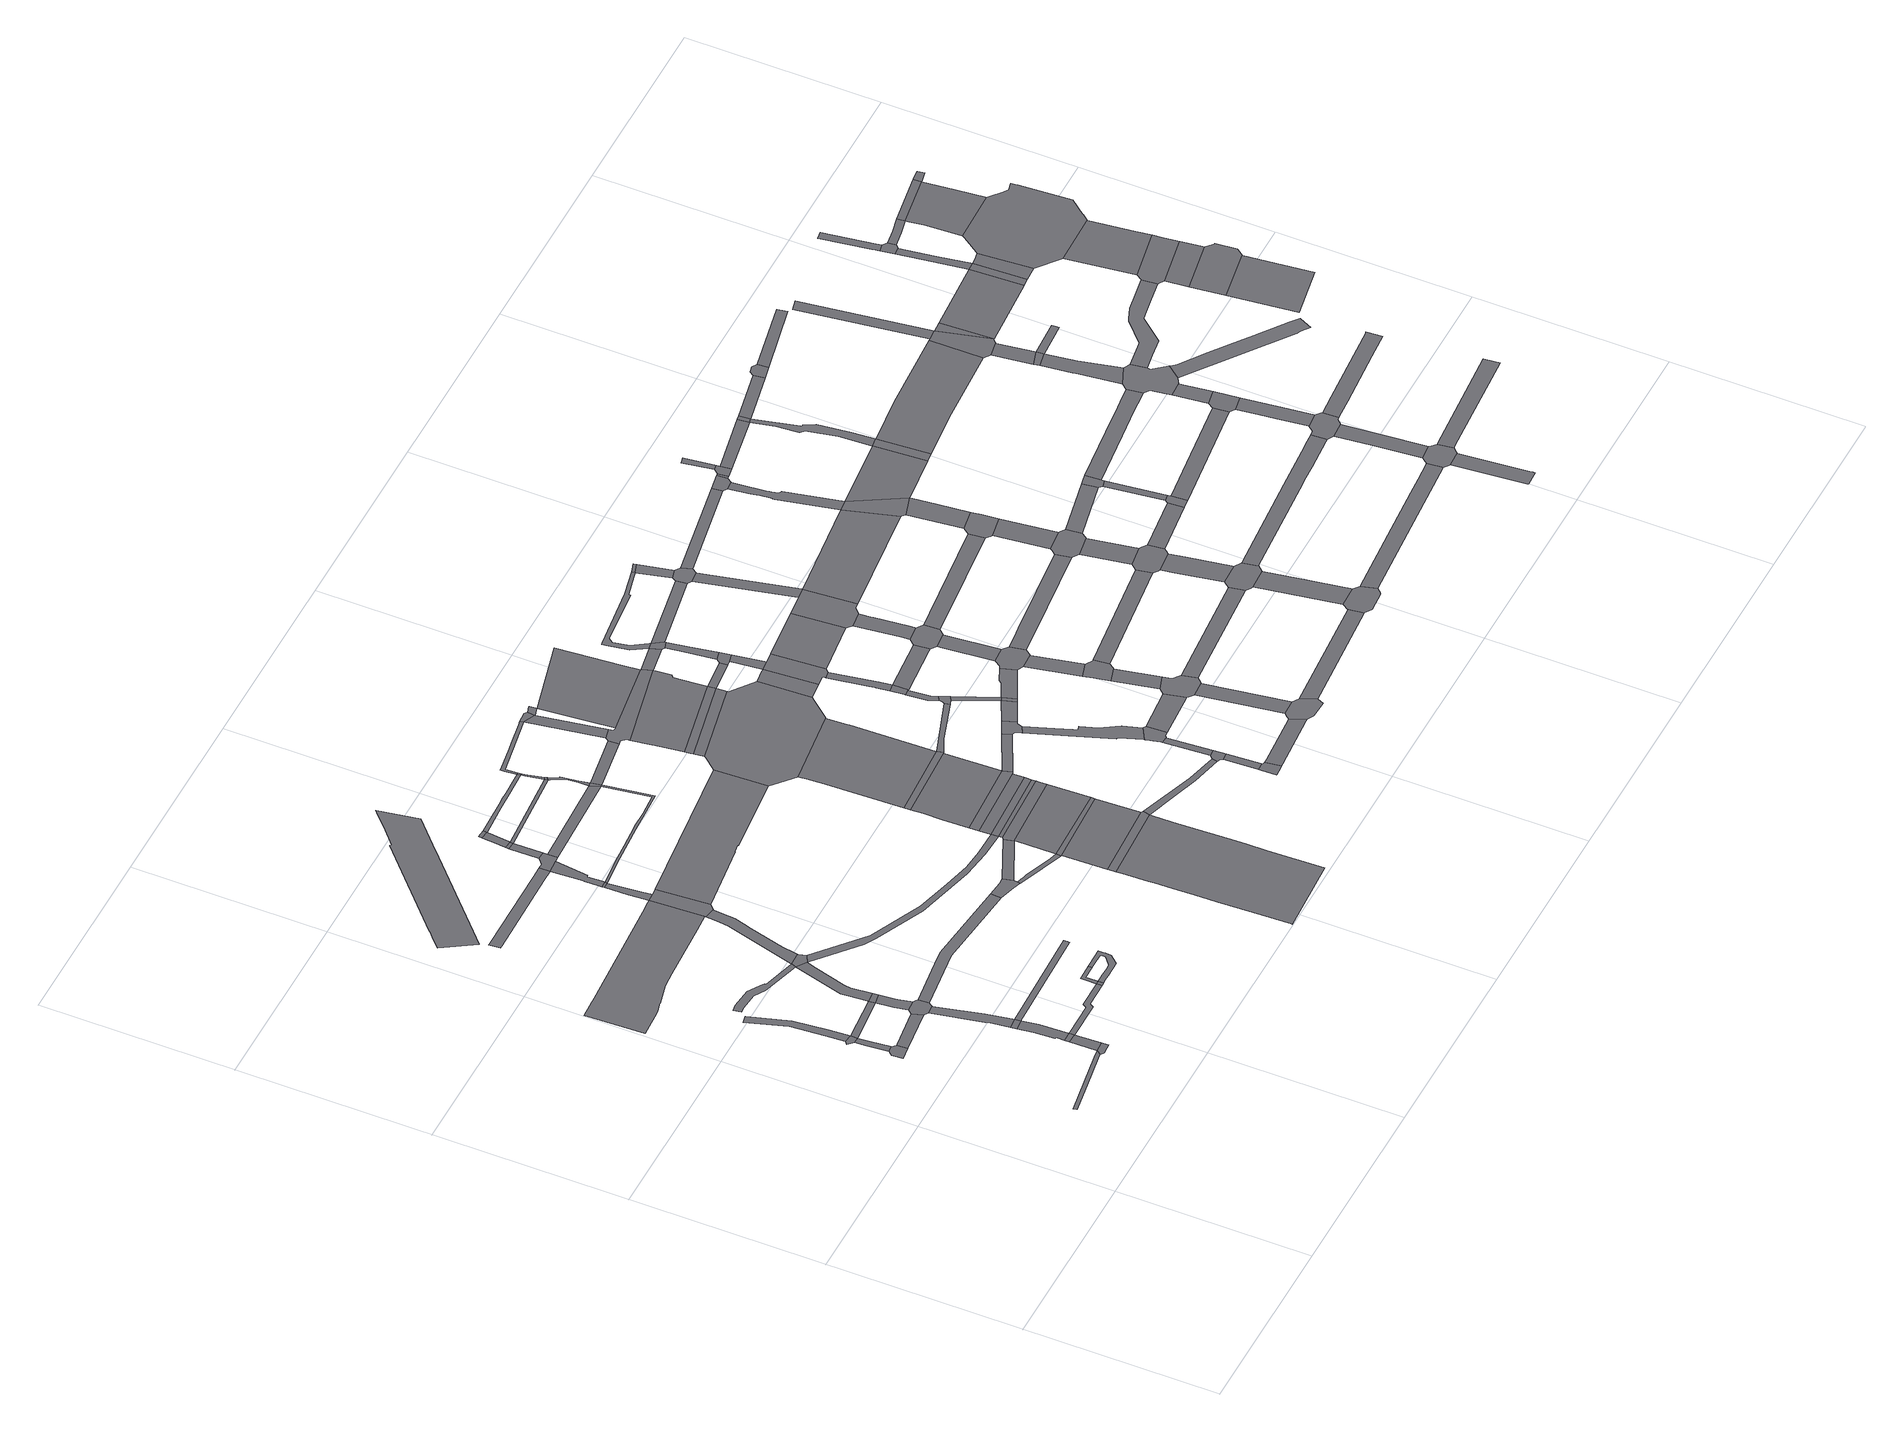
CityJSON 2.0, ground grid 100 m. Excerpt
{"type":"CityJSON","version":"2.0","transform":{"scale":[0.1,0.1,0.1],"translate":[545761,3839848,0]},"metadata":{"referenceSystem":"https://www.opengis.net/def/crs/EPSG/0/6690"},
"CityObjects":{
"road1":{"type":"Road","attributes":{"RoadStructureAttribute.sectionType":"1"},"geometry":[{"type":"MultiSurface","lod":"1","boundaries":[[[0,1,2,3,4,5,6,7]]]}]},
"road2":{"type":"Road","geometry":[{"type":"MultiSurface","lod":"1","boundaries":[[[8,9,10,11,12,13,14]]]}]},
"road3":{"type":"Road","attributes":{"RoadStructureAttribute.sectionType":"1"},"geometry":[{"type":"MultiSurface","lod":"1","boundaries":[[[15,16,9,8,17,18,19]]]}]},
"road4":{"type":"Road","geometry":[{"type":"MultiSurface","lod":"1","boundaries":[[[20,21,15,19,22]]]}]},
"road5":{"type":"Road","attributes":{"RoadStructureAttribute.sectionType":"1"},"geometry":[{"type":"MultiSurface","lod":"1","boundaries":[[[23,24,25,26,27,28,20,22]]]}]},
"road6":{"type":"Road","attributes":{"RoadStructureAttribute.sectionType":"1"},"geometry":[{"type":"MultiSurface","lod":"1","boundaries":[[[29,30,14,13,31]]]}]},
"road7":{"type":"Road","geometry":[{"type":"MultiSurface","lod":"1","boundaries":[[[32,0,7,33,34,35]]]}]},
"road8":{"type":"Road","attributes":{"RoadStructureAttribute.sectionType":"1"},"geometry":[{"type":"MultiSurface","lod":"1","boundaries":[[[36,22,19,37]]]}]},
"road9":{"type":"Road","attributes":{"RoadStructureAttribute.sectionType":"1"},"geometry":[{"type":"MultiSurface","lod":"1","boundaries":[[[38,39,0,32,40,41]]]}]},
"road10":{"type":"Road","geometry":[{"type":"MultiSurface","lod":"1","boundaries":[[[42,38,41,43]]]}]},
"road11":{"type":"Road","attributes":{"RoadStructureAttribute.sectionType":"1"},"geometry":[{"type":"MultiSurface","lod":"1","boundaries":[[[44,45,46,47,48,49,42,43]]]}]},
"road12":{"type":"Road","geometry":[{"type":"MultiSurface","lod":"1","boundaries":[[[50,51,46,45,52]]]}]},
"road13":{"type":"Road","attributes":{"RoadStructureAttribute.sectionType":"1"},"geometry":[{"type":"MultiSurface","lod":"1","boundaries":[[[53,54,55,56,57,58,51,50]]]}]},
"road14":{"type":"Road","geometry":[{"type":"MultiSurface","lod":"1","boundaries":[[[59,60,61,29,31,56,55,62,63,64]]]}]},
"road15":{"type":"Road","attributes":{"RoadStructureAttribute.sectionType":"1"},"geometry":[{"type":"MultiSurface","lod":"1","boundaries":[[[65,66,67,68,69,70,61,60]]]}]},
"road16":{"type":"Road","attributes":{"RoadStructureAttribute.sectionType":"1"},"geometry":[{"type":"MultiSurface","lod":"1","boundaries":[[[71,72,73,74,75,76,77,78,79,80,81,82]]]}]},
"road17":{"type":"Road","geometry":[{"type":"MultiSurface","lod":"1","boundaries":[[[83,36,37,68,67]]]}]},
"road18":{"type":"Road","attributes":{"RoadStructureAttribute.sectionType":"1"},"geometry":[{"type":"MultiSurface","lod":"1","boundaries":[[[84,85,86,87,88,89,90,91,92,93,94,95,96,97,98,99]]]}]},
"road19":{"type":"Road","attributes":{"RoadStructureAttribute.sectionType":"1"},"geometry":[{"type":"MultiSurface","lod":"1","boundaries":[[[100,101,43,41,102,103,104,105]]]}]},
"road20":{"type":"Road","attributes":{"RoadStructureAttribute.sectionType":"1"},"geometry":[{"type":"MultiSurface","lod":"1","boundaries":[[[81,106,107,108,36,83,109,110,111,112]]]}]},
"road21":{"type":"Road","geometry":[{"type":"MultiSurface","lod":"1","boundaries":[[[113,82,81,112,114]]]}]},
"road22":{"type":"Road","attributes":{"RoadStructureAttribute.sectionType":"1"},"geometry":[{"type":"MultiSurface","lod":"1","boundaries":[[[115,116,117,118,119,50,52]]]}]},
"road23":{"type":"Road","geometry":[{"type":"MultiSurface","lod":"1","boundaries":[[[105,104,120,121]]]}]},
"road24":{"type":"Road","attributes":{"RoadStructureAttribute.sectionType":"1"},"geometry":[{"type":"MultiSurface","lod":"1","boundaries":[[[122,123,124,125,126,127,128,105,121]]]}]},
"road25":{"type":"Road","attributes":{"RoadStructureAttribute.sectionType":"1"},"geometry":[{"type":"MultiSurface","lod":"1","boundaries":[[[129,130,131,132,133,82,113,134,135,136,137,138,139,140,141]]]}]},
"road26":{"type":"Road","attributes":{"RoadStructureAttribute.sectionType":"1"},"geometry":[{"type":"MultiSurface","lod":"1","boundaries":[[[142,143,144,145,146,147,148,149,150]]]}]},
"road27":{"type":"Road","attributes":{"RoadStructureAttribute.sectionType":"1"},"geometry":[{"type":"MultiSurface","lod":"1","boundaries":[[[151,152,153,154,155,156,157,158,159,160,161,162,163,164,165,166,167,168,169,121,120]]]}]},
"road28":{"type":"Road","attributes":{"RoadStructureAttribute.sectionType":"1"},"geometry":[{"type":"MultiSurface","lod":"1","boundaries":[[[170,171,64,63,172,173,174]]]}]},
"road29":{"type":"Road","attributes":{"RoadStructureAttribute.sectionType":"1"},"geometry":[{"type":"MultiSurface","lod":"1","boundaries":[[[175,176,177,178,179,180,181,182,183,184,185,186,187,188]]]}]},
"road30":{"type":"Road","geometry":[{"type":"MultiSurface","lod":"1","boundaries":[[[189,190,84,99,129,141,191,192,193]]]}]},
"road31":{"type":"Road","attributes":{"RoadStructureAttribute.sectionType":"1"},"geometry":[{"type":"MultiSurface","lod":"1","boundaries":[[[194,195,196,197,198,199,84,190]]]}]},
"road32":{"type":"Road","geometry":[{"type":"MultiSurface","lod":"1","boundaries":[[[200,201,197,196]]]}]},
"road33":{"type":"Road","attributes":{"RoadStructureAttribute.sectionType":"1"},"geometry":[{"type":"MultiSurface","lod":"1","boundaries":[[[202,203,204,205,149,206,207,208,201,200]]]}]},
"road34":{"type":"Road","geometry":[{"type":"MultiSurface","lod":"1","boundaries":[[[209,210,150,149,205,211,212,213]]]}]},
"road35":{"type":"Road","attributes":{"RoadStructureAttribute.sectionType":"1"},"geometry":[{"type":"MultiSurface","lod":"1","boundaries":[[[214,215,216,217,218,114,112,219,220,221,222,223,224,225,226,227]]]}]},
"road36":{"type":"Road","attributes":{"RoadStructureAttribute.sectionType":"1"},"geometry":[{"type":"MultiSurface","lod":"1","boundaries":[[[228,209,213,229]]]}]},
"road37":{"type":"Road","geometry":[{"type":"MultiSurface","lod":"1","boundaries":[[[230,231,228,229,232]]]}]},
"road38":{"type":"Road","attributes":{"RoadStructureAttribute.sectionType":"1"},"geometry":[{"type":"MultiSurface","lod":"1","boundaries":[[[233,234,235,230,232,236,237]]]}]},
"road39":{"type":"Road","geometry":[{"type":"MultiSurface","lod":"1","boundaries":[[[238,233,237,239]]]}]},
"road40":{"type":"Road","geometry":[{"type":"MultiSurface","lod":"1","boundaries":[[[240,174,173,241,242,243,244,245,246]]]}]},
"road41":{"type":"Road","attributes":{"RoadStructureAttribute.sectionType":"1"},"geometry":[{"type":"MultiSurface","lod":"1","boundaries":[[[247,248,249,250,251,252,253,254,255,256,257,258,259,260,261,262,200,196]]]}]},
"road42":{"type":"Road","attributes":{"RoadStructureAttribute.sectionType":"1"},"geometry":[{"type":"MultiSurface","lod":"1","boundaries":[[[263,189,193,264,265,266,267,268]]]}]},
"road43":{"type":"Road","attributes":{"RoadStructureAttribute.sectionType":"1"},"geometry":[{"type":"MultiSurface","lod":"1","boundaries":[[[269,270,271,272,273,244,243,274,275,276]]]}]},
"road44":{"type":"Road","attributes":{"RoadStructureAttribute.sectionType":"1"},"geometry":[{"type":"MultiSurface","lod":"1","boundaries":[[[277,278,212,211,279,254]]]}]},
"road45":{"type":"Road","attributes":{"RoadStructureAttribute.sectionType":"1"},"geometry":[{"type":"MultiSurface","lod":"1","boundaries":[[[280,232,229,281]]]}]},
"road46":{"type":"Road","attributes":{"RoadStructureAttribute.sectionType":"1"},"geometry":[{"type":"MultiSurface","lod":"1","boundaries":[[[282,246,245,283]]]}]},
"road47":{"type":"Road","attributes":{"RoadStructureAttribute.sectionType":"1"},"geometry":[{"type":"MultiSurface","lod":"1","boundaries":[[[284,285,286,287,288,289,239,237,290,291,292,293]]]}]},
"road48":{"type":"Road","geometry":[{"type":"MultiSurface","lod":"1","boundaries":[[[294,295,296,297,298,299,300,301,302,303,304,305,306,307,308,309,310,311,312,313,314]]]}]},
"road49":{"type":"Road","geometry":[{"type":"MultiSurface","lod":"1","boundaries":[[[315,316,317,301,300,318]]]}]},
"road50":{"type":"Road","geometry":[{"type":"MultiSurface","lod":"1","boundaries":[[[319,277,254,253]]]}]},
"road51":{"type":"Road","attributes":{"RoadStructureAttribute.sectionType":"1"},"geometry":[{"type":"MultiSurface","lod":"1","boundaries":[[[320,321,322,323,281,324,325,326,277,319]]]}]},
"road52":{"type":"Road","geometry":[{"type":"MultiSurface","lod":"1","boundaries":[[[327,280,281,323]]]}]},
"road53":{"type":"Road","attributes":{"RoadStructureAttribute.sectionType":"1"},"geometry":[{"type":"MultiSurface","lod":"1","boundaries":[[[328,329,293,330,280,327]]]}]},
"road54":{"type":"Road","geometry":[{"type":"MultiSurface","lod":"1","boundaries":[[[331,284,293,329]]]}]},
"road55":{"type":"Road","geometry":[{"type":"MultiSurface","lod":"1","boundaries":[[[332,333,334,316,315]]]}]},
"road56":{"type":"Road","geometry":[{"type":"MultiSurface","lod":"1","boundaries":[[[335,276,275,334,333]]]}]},
"road57":{"type":"Road","geometry":[{"type":"MultiSurface","lod":"1","boundaries":[[[336,283,337,338,276,335]]]}]},
"road58":{"type":"Road","attributes":{"RoadStructureAttribute.sectionType":"1"},"geometry":[{"type":"MultiSurface","lod":"1","boundaries":[[[339,340,341,282,283,336]]]}]},
"road59":{"type":"Road","geometry":[{"type":"MultiSurface","lod":"1","boundaries":[[[342,226,343,341,340]]]}]},
"road60":{"type":"Road","geometry":[{"type":"MultiSurface","lod":"1","boundaries":[[[344,227,226,342]]]}]},
"road61":{"type":"Road","geometry":[{"type":"MultiSurface","lod":"1","boundaries":[[[345,346,347,319,253,348]]]}]},
"road62":{"type":"Road","geometry":[{"type":"MultiSurface","lod":"1","boundaries":[[[349,350,227,344]]]}]},
"road63":{"type":"Road","geometry":[{"type":"MultiSurface","lod":"1","boundaries":[[[351,352,350,349,353]]]}]},
"road64":{"type":"Road","attributes":{"RoadStructureAttribute.sectionType":"1"},"geometry":[{"type":"MultiSurface","lod":"1","boundaries":[[[354,355,356,357,358,359,360,284,331,361,362,363]]]}]},
"road65":{"type":"Road","geometry":[{"type":"MultiSurface","lod":"1","boundaries":[[[364,365,366,367,352,351]]]}]},
"road66":{"type":"Road","geometry":[{"type":"MultiSurface","lod":"1","boundaries":[[[368,369,365,364,370]]]}]},
"road67":{"type":"Road","geometry":[{"type":"MultiSurface","lod":"1","boundaries":[[[371,372,373,374,375,376,377,378,379,369,368]]]}]},
"road68":{"type":"Road","attributes":{"RoadStructureAttribute.sectionType":"1"},"geometry":[{"type":"MultiSurface","lod":"1","boundaries":[[[363,380,381,382,383]]]}]},
"road69":{"type":"Road","attributes":{"RoadStructureAttribute.sectionType":"1"},"geometry":[{"type":"MultiSurface","lod":"1","boundaries":[[[384,318,300,385,386,387,388]]]}]},
"road70":{"type":"Road","geometry":[{"type":"MultiSurface","lod":"1","boundaries":[[[389,390,354,363,383,391]]]}]},
"road71":{"type":"Road","geometry":[{"type":"MultiSurface","lod":"1","boundaries":[[[383,382,392]]]}]},
"road72":{"type":"Road","attributes":{"RoadStructureAttribute.sectionType":"1"},"geometry":[{"type":"MultiSurface","lod":"1","boundaries":[[[393,394,391,383,392,395,396]]]}]},
"road73":{"type":"Road","geometry":[{"type":"MultiSurface","lod":"1","boundaries":[[[397,398,399,400,401,402,263,268,403,404,376,375,405,406,407,408]]]}]},
"road74":{"type":"Road","attributes":{"RoadStructureAttribute.sectionType":"1"},"geometry":[{"type":"MultiSurface","lod":"1","boundaries":[[[409,410,400,399]]]}]},
"road75":{"type":"Road","attributes":{"RoadStructureAttribute.sectionType":"1"},"geometry":[{"type":"MultiSurface","lod":"1","boundaries":[[[411,351,353,412]]]}]},
"road76":{"type":"Road","geometry":[{"type":"MultiSurface","lod":"1","boundaries":[[[413,414,415,410,409]]]}]},
"road77":{"type":"Road","attributes":{"RoadStructureAttribute.sectionType":"1"},"geometry":[{"type":"MultiSurface","lod":"1","boundaries":[[[416,417,418,419,420,421,422,423,424,414,413]]]}]},
"road78":{"type":"Road","geometry":[{"type":"MultiSurface","lod":"1","boundaries":[[[425,426,427,428,429,430,431,381,380,432,433,345,348,434,435,436,421,420]]]}]},
"road79":{"type":"Road","geometry":[{"type":"MultiSurface","lod":"1","boundaries":[[[437,438,439,440,441,442,443,444]]]}]},
"road80":{"type":"Road","attributes":{"RoadStructureAttribute.sectionType":"1"},"geometry":[{"type":"MultiSurface","lod":"1","boundaries":[[[445,446,447,448,439,438]]]}]},
"road81":{"type":"Road","attributes":{"RoadStructureAttribute.sectionType":"1"},"geometry":[{"type":"MultiSurface","lod":"1","boundaries":[[[449,368,370,450,451]]]}]},
"road82":{"type":"Road","geometry":[{"type":"MultiSurface","lod":"1","boundaries":[[[452,453,454,455,388,387,456,457,458,447,446]]]}]},
"road83":{"type":"Road","attributes":{"RoadStructureAttribute.sectionType":"1"},"geometry":[{"type":"MultiSurface","lod":"1","boundaries":[[[459,460,461,396,462,463,427,426]]]}]},
"road84":{"type":"Road","geometry":[{"type":"MultiSurface","lod":"1","boundaries":[[[464,411,412,465,466,467,468,469,470]]]}]},
"road85":{"type":"Road","attributes":{"RoadStructureAttribute.sectionType":"1"},"geometry":[{"type":"MultiSurface","lod":"1","boundaries":[[[471,453,452,472]]]}]},
"road86":{"type":"Road","attributes":{"RoadStructureAttribute.sectionType":"1"},"geometry":[{"type":"MultiSurface","lod":"1","boundaries":[[[473,474,475,476,477,478,467,466,479,480,481,482,483,484]]]}]},
"road87":{"type":"Road","geometry":[{"type":"MultiSurface","lod":"1","boundaries":[[[484,483,485,486,487,488,471,472,489,490,491,492,493]]]}]},
"road88":{"type":"Road","attributes":{"RoadStructureAttribute.sectionType":"1"},"geometry":[{"type":"MultiSurface","lod":"1","boundaries":[[[494,495,444,443,496,497,498,499]]]}]},
"road89":{"type":"Road","attributes":{"RoadStructureAttribute.sectionType":"1"},"geometry":[{"type":"MultiSurface","lod":"1","boundaries":[[[500,464,470,501]]]}]},
"road90":{"type":"Road","geometry":[{"type":"MultiSurface","lod":"1","boundaries":[[[502,503,504,505,506,449,451,507,508]]]}]},
"road91":{"type":"Road","attributes":{"RoadStructureAttribute.sectionType":"1"},"geometry":[{"type":"MultiSurface","lod":"1","boundaries":[[[509,510,408,407,511]]]}]},
"road92":{"type":"Road","attributes":{"RoadStructureAttribute.sectionType":"1"},"geometry":[{"type":"MultiSurface","lod":"1","boundaries":[[[512,413,409,513]]]}]},
"road93":{"type":"Road","attributes":{"RoadStructureAttribute.sectionType":"1"},"geometry":[{"type":"MultiSurface","lod":"1","boundaries":[[[514,515,516,517,503,502]]]}]},
"road94":{"type":"Road","attributes":{"RoadStructureAttribute.sectionType":"1"},"geometry":[{"type":"MultiSurface","lod":"1","boundaries":[[[508,507,500,518]]]}]},
"road95":{"type":"Road","geometry":[{"type":"MultiSurface","lod":"1","boundaries":[[[519,520,521,516,515,522]]]}]},
"road96":{"type":"Road","geometry":[{"type":"MultiSurface","lod":"1","boundaries":[[[518,500,501,523]]]}]},
"road97":{"type":"Road","attributes":{"RoadStructureAttribute.sectionType":"1"},"geometry":[{"type":"MultiSurface","lod":"1","boundaries":[[[524,525,526,527,528,529,530,531,532,520,519]]]}]},
"road98":{"type":"Road","attributes":{"RoadStructureAttribute.sectionType":"1"},"geometry":[{"type":"MultiSurface","lod":"1","boundaries":[[[533,534,425,420,535]]]}]},
"road99":{"type":"Road","attributes":{"RoadStructureAttribute.sectionType":"1"},"geometry":[{"type":"MultiSurface","lod":"1","boundaries":[[[536,493,492,537,538]]]}]},
"road100":{"type":"Road","geometry":[{"type":"MultiSurface","lod":"1","boundaries":[[[539,540,509,511,541,542,528,527,543,544]]]}]},
"road101":{"type":"Road","attributes":{"RoadStructureAttribute.sectionType":"1"},"geometry":[{"type":"MultiSurface","lod":"1","boundaries":[[[545,546,509,540]]]}]},
"road102":{"type":"Road","geometry":[{"type":"MultiSurface","lod":"1","boundaries":[[[547,548,512,513,549,546,545]]]}]},
"road103":{"type":"Road","attributes":{"RoadStructureAttribute.sectionType":"1"},"geometry":[{"type":"MultiSurface","lod":"1","boundaries":[[[550,551,552,553,554,518,523,555,556]]]}]},
"road104":{"type":"Road","attributes":{"RoadStructureAttribute.sectionType":"1"},"geometry":[{"type":"MultiSurface","lod":"1","boundaries":[[[557,558,559,560,561,548,547]]]}]},
"road105":{"type":"Road","geometry":[{"type":"MultiSurface","lod":"1","boundaries":[[[562,533,535,559,558,563]]]}]},
"road106":{"type":"Road","geometry":[{"type":"MultiSurface","lod":"1","boundaries":[[[564,565,566,567,568,494,499,569,570,571,572]]]}]},
"road107":{"type":"Road","attributes":{"RoadStructureAttribute.sectionType":"1"},"geometry":[{"type":"MultiSurface","lod":"1","boundaries":[[[573,519,522,574,575]]]}]},
"road108":{"type":"Road","attributes":{"RoadStructureAttribute.sectionType":"1"},"geometry":[{"type":"MultiSurface","lod":"1","boundaries":[[[576,577,566,565]]]}]},
"road109":{"type":"Road","geometry":[{"type":"MultiSurface","lod":"1","boundaries":[[[578,579,580,581,582,583,536,538,584,577,576,585,586,587]]]}]},
"road110":{"type":"Road","attributes":{"RoadStructureAttribute.sectionType":"1"},"geometry":[{"type":"MultiSurface","lod":"1","boundaries":[[[588,589,583,582]]]}]},
"road111":{"type":"Road","attributes":{"RoadStructureAttribute.sectionType":"1"},"geometry":[{"type":"MultiSurface","lod":"1","boundaries":[[[590,539,544,591]]]}]},
"road112":{"type":"Road","geometry":[{"type":"MultiSurface","lod":"1","boundaries":[[[592,593,594,595,596,597,598,599,589,588,600,601,602,603]]]}]},
"road113":{"type":"Road","attributes":{"RoadStructureAttribute.sectionType":"1"},"geometry":[{"type":"MultiSurface","lod":"1","boundaries":[[[604,605,606,607,608,595,594]]]}]},
"road114":{"type":"Road","geometry":[{"type":"MultiSurface","lod":"1","boundaries":[[[609,610,611,550,556,606,605,612,613]]]}]},
"road115":{"type":"Road","attributes":{"RoadStructureAttribute.sectionType":"1"},"geometry":[{"type":"MultiSurface","lod":"1","boundaries":[[[614,615,616,617,618,619,533,562,620,621,622,623,624,625,626]]]}]},
"road116":{"type":"Road","attributes":{"RoadStructureAttribute.sectionType":"1"},"geometry":[{"type":"MultiSurface","lod":"1","boundaries":[[[627,628,629,630,610,609]]]}]},
"road117":{"type":"Road","attributes":{"RoadStructureAttribute.sectionType":"1"},"geometry":[{"type":"MultiSurface","lod":"1","boundaries":[[[631,632,562,563,633]]]}]},
"road118":{"type":"Road","geometry":[{"type":"MultiSurface","lod":"1","boundaries":[[[634,635,573,575,629,628,636,637]]]}]},
"road119":{"type":"Road","attributes":{"RoadStructureAttribute.sectionType":"1"},"geometry":[{"type":"MultiSurface","lod":"1","boundaries":[[[638,639,640,641,642,643,644,635,634]]]}]},
"road120":{"type":"Road","geometry":[{"type":"MultiSurface","lod":"1","boundaries":[[[645,646,647,590,591,642,641,648,649]]]}]},
"road121":{"type":"Road","attributes":{"RoadStructureAttribute.sectionType":"1"},"geometry":[{"type":"MultiSurface","lod":"1","boundaries":[[[650,651,652,572,571,653,654]]]}]},
"road122":{"type":"Road","attributes":{"RoadStructureAttribute.sectionType":"1"},"geometry":[{"type":"MultiSurface","lod":"1","boundaries":[[[655,656,657,646,645]]]}]},
"road123":{"type":"Road","attributes":{"RoadStructureAttribute.sectionType":"1"},"geometry":[{"type":"MultiSurface","lod":"1","boundaries":[[[658,659,587,586,660,661,662]]]}]},
"road124":{"type":"Road","geometry":[{"type":"MultiSurface","lod":"1","boundaries":[[[663,664,631,633,657,656,665,666]]]}]},
"road125":{"type":"Road","attributes":{"RoadStructureAttribute.sectionType":"1"},"geometry":[{"type":"MultiSurface","lod":"1","boundaries":[[[667,626,668,664,663]]]}]},
"road126":{"type":"Road","geometry":[{"type":"MultiSurface","lod":"1","boundaries":[[[669,614,626,667]]]}]},
"road127":{"type":"Road","attributes":{"RoadStructureAttribute.sectionType":"1"},"geometry":[{"type":"MultiSurface","lod":"1","boundaries":[[[670,603,602,671]]]}]},
"road128":{"type":"Road","attributes":{"RoadStructureAttribute.sectionType":"1"},"geometry":[{"type":"MultiSurface","lod":"1","boundaries":[[[672,673,674,675,613,612,676,677]]]}]},
"road129":{"type":"Road","attributes":{"RoadStructureAttribute.sectionType":"1"},"geometry":[{"type":"MultiSurface","lod":"1","boundaries":[[[678,679,680,637,636,681,682,683,684]]]}]},
"road130":{"type":"Road","attributes":{"RoadStructureAttribute.sectionType":"1"},"geometry":[{"type":"MultiSurface","lod":"1","boundaries":[[[685,686,645,649,687]]]}]},
"road131":{"type":"Road","geometry":[{"type":"MultiSurface","lod":"1","boundaries":[[[688,689,690,650,654,691,692,693,694,695,696,697,698]]]}]},
"road132":{"type":"Road","attributes":{"RoadStructureAttribute.sectionType":"1"},"geometry":[{"type":"MultiSurface","lod":"1","boundaries":[[[699,666,665,700]]]}]},
"road133":{"type":"Road","attributes":{"RoadStructureAttribute.sectionType":"1"},"geometry":[{"type":"MultiSurface","lod":"1","boundaries":[[[701,702,703,704,689,688]]]}]},
"road134":{"type":"Road","geometry":[{"type":"MultiSurface","lod":"1","boundaries":[[[705,706,707,708,658,662,709,704,703,710,711,712,713]]]}]},
"road135":{"type":"Road","attributes":{"RoadStructureAttribute.sectionType":"1"},"geometry":[{"type":"MultiSurface","lod":"1","boundaries":[[[714,715,716,717,707,706]]]}]},
"road136":{"type":"Road","geometry":[{"type":"MultiSurface","lod":"1","boundaries":[[[718,719,720,721,722,723,670,671,724,725,716,715,726,727,728,729]]]}]},
"road137":{"type":"Road","attributes":{"RoadStructureAttribute.sectionType":"1"},"geometry":[{"type":"MultiSurface","lod":"1","boundaries":[[[730,731,721,720]]]}]},
"road138":{"type":"Road","geometry":[{"type":"MultiSurface","lod":"1","boundaries":[[[732,733,734,735,736,737,672,677,738,739,731,730,740,741,742,743]]]}]},
"road139":{"type":"Road","attributes":{"RoadStructureAttribute.sectionType":"1"},"geometry":[{"type":"MultiSurface","lod":"1","boundaries":[[[744,745,735,734]]]}]},
"road140":{"type":"Road","geometry":[{"type":"MultiSurface","lod":"1","boundaries":[[[746,747,748,749,750,678,684,751,752,745,744]]]}]},
"road141":{"type":"Road","attributes":{"RoadStructureAttribute.sectionType":"1"},"geometry":[{"type":"MultiSurface","lod":"1","boundaries":[[[753,754,755,756,748,747]]]}]},
"road142":{"type":"Road","geometry":[{"type":"MultiSurface","lod":"1","boundaries":[[[757,685,687,758,756,755]]]}]},
"road143":{"type":"Road","attributes":{"RoadStructureAttribute.sectionType":"1"},"geometry":[{"type":"MultiSurface","lod":"1","boundaries":[[[759,760,761,762,763,764,765,766,767,768,769,770,771,772,773,774,775,776,777,778,779,780,781,685,757]]]}]},
"road144":{"type":"Road","geometry":[{"type":"MultiSurface","lod":"1","boundaries":[[[782,699,700,773,772,783]]]}]},
"road145":{"type":"Road","attributes":{"RoadStructureAttribute.sectionType":"1"},"geometry":[{"type":"MultiSurface","lod":"1","boundaries":[[[784,729,728,785]]]}]},
"road146":{"type":"Road","attributes":{"RoadStructureAttribute.sectionType":"1"},"geometry":[{"type":"MultiSurface","lod":"1","boundaries":[[[786,782,783,787]]]}]},
"road147":{"type":"Road","attributes":{"RoadStructureAttribute.sectionType":"1"},"geometry":[{"type":"MultiSurface","lod":"1","boundaries":[[[788,743,742,789]]]}]},
"road148":{"type":"Road","geometry":[{"type":"MultiSurface","lod":"1","boundaries":[[[790,791,792,786,787,793,794]]]}]},
"road149":{"type":"Road","attributes":{"RoadStructureAttribute.sectionType":"1"},"geometry":[{"type":"MultiSurface","lod":"1","boundaries":[[[795,796,791,790]]]}]},
"road150":{"type":"Road","attributes":{"RoadStructureAttribute.sectionType":"1"},"geometry":[{"type":"MultiSurface","lod":"1","boundaries":[[[797,757,755,798]]]}]},
"road151":{"type":"Road","attributes":{"RoadStructureAttribute.sectionType":"1"},"geometry":[{"type":"MultiSurface","lod":"1","boundaries":[[[799,800,801,802,698,697,803]]]}]},
"road152":{"type":"Road","geometry":[{"type":"MultiSurface","lod":"1","boundaries":[[[804,805,806,784,785,807,808]]]}]},
"road153":{"type":"Road","attributes":{"RoadStructureAttribute.sectionType":"1"},"geometry":[{"type":"MultiSurface","lod":"1","boundaries":[[[809,810,805,804]]]}]},
"road154":{"type":"Road","geometry":[{"type":"MultiSurface","lod":"1","boundaries":[[[811,812,813,788,789,810,809,814]]]}]},
"road155":{"type":"Road","attributes":{"RoadStructureAttribute.sectionType":"1"},"geometry":[{"type":"MultiSurface","lod":"1","boundaries":[[[815,794,793,816]]]}]},
"road156":{"type":"Road","attributes":{"RoadStructureAttribute.sectionType":"1"},"geometry":[{"type":"MultiSurface","lod":"1","boundaries":[[[817,818,819,820,821,822,823,713,712,824,825,826,827,828,829]]]}]},
"road157":{"type":"Road","geometry":[{"type":"MultiSurface","lod":"1","boundaries":[[[830,797,798,831]]]}]},
"road158":{"type":"Road","attributes":{"RoadStructureAttribute.sectionType":"1"},"geometry":[{"type":"MultiSurface","lod":"1","boundaries":[[[832,833,834,835,836,837,816,838,839,840,841,842,843,844,797,830]]]}]},
"road159":{"type":"Road","geometry":[{"type":"MultiSurface","lod":"1","boundaries":[[[845,815,816,837]]]}]},
"road160":{"type":"Road","attributes":{"RoadStructureAttribute.sectionType":"1"},"geometry":[{"type":"MultiSurface","lod":"1","boundaries":[[[846,847,848,808,807,849,850]]]}]},
"road161":{"type":"Road","attributes":{"RoadStructureAttribute.sectionType":"1"},"geometry":[{"type":"MultiSurface","lod":"1","boundaries":[[[851,845,837,852,853]]]}]},
"road162":{"type":"Road","attributes":{"RoadStructureAttribute.sectionType":"1"},"geometry":[{"type":"MultiSurface","lod":"1","boundaries":[[[854,855,856,857,858,859,811,814,860,861,862,863,864]]]}]},
"road163":{"type":"Road","attributes":{"RoadStructureAttribute.sectionType":"1"},"geometry":[{"type":"MultiSurface","lod":"1","boundaries":[[[865,866,867,868,869,870,871,872]]]}]},
"road164":{"type":"Road","geometry":[{"type":"MultiSurface","lod":"1","boundaries":[[[873,874,875,876,877,799,803,878,868,867,879,880,881,882]]]}]},
"road165":{"type":"Road","attributes":{"RoadStructureAttribute.sectionType":"1"},"geometry":[{"type":"MultiSurface","lod":"1","boundaries":[[[883,884,885,830,831,886,887,888]]]}]},
"road166":{"type":"Road","attributes":{"RoadStructureAttribute.sectionType":"1"},"geometry":[{"type":"MultiSurface","lod":"1","boundaries":[[[889,890,891,892,893,894,876,875]]]}]},
"road167":{"type":"Road","geometry":[{"type":"MultiSurface","lod":"1","boundaries":[[[895,896,851,853,897,898]]]}]},
"road168":{"type":"Road","geometry":[{"type":"MultiSurface","lod":"1","boundaries":[[[899,900,901,902,903,817,829,892,891,904,905,906,907,908]]]}]},
"road169":{"type":"Road","attributes":{"RoadStructureAttribute.sectionType":"1"},"geometry":[{"type":"MultiSurface","lod":"1","boundaries":[[[909,910,911,912,913,914,915,902,901]]]}]},
"road170":{"type":"Road","geometry":[{"type":"MultiSurface","lod":"1","boundaries":[[[916,917,846,850,918,919,912,911]]]}]},
"road171":{"type":"Road","attributes":{"RoadStructureAttribute.sectionType":"1"},"geometry":[{"type":"MultiSurface","lod":"1","boundaries":[[[920,921,917,916]]]}]},
"road172":{"type":"Road","geometry":[{"type":"MultiSurface","lod":"1","boundaries":[[[922,923,924,854,864,925,926,921,920,927,928,929,930,931]]]}]},
"road173":{"type":"Road","attributes":{"RoadStructureAttribute.sectionType":"1"},"geometry":[{"type":"MultiSurface","lod":"1","boundaries":[[[932,898,897,933]]]}]},
"road174":{"type":"Road","attributes":{"RoadStructureAttribute.sectionType":"1"},"geometry":[{"type":"MultiSurface","lod":"1","boundaries":[[[934,935,936,937,938,939,940,941,942,943,944,924,923]]]}]},
"road175":{"type":"Road","attributes":{"RoadStructureAttribute.sectionType":"1"},"geometry":[{"type":"MultiSurface","lod":"1","boundaries":[[[945,946,947,882,881,948,949,950]]]}]},
"road176":{"type":"Road","geometry":[{"type":"MultiSurface","lod":"1","boundaries":[[[951,952,953,939,938]]]}]},
"road177":{"type":"Road","attributes":{"RoadStructureAttribute.sectionType":"1"},"geometry":[{"type":"MultiSurface","lod":"1","boundaries":[[[954,955,956,953,952]]]}]},
"road178":{"type":"Road","geometry":[{"type":"MultiSurface","lod":"1","boundaries":[[[957,958,959,883,888,960,955,954,961,962,963,964]]]}]},
"road179":{"type":"Road","attributes":{"RoadStructureAttribute.sectionType":"1"},"geometry":[{"type":"MultiSurface","lod":"1","boundaries":[[[965,966,964]]]}]},
"road180":{"type":"Road","attributes":{"RoadStructureAttribute.sectionType":"1"},"geometry":[{"type":"MultiSurface","lod":"1","boundaries":[[[967,968,969,908,907,970,971,972]]]}]},
"road181":{"type":"Road","geometry":[{"type":"MultiSurface","lod":"1","boundaries":[[[973,974,975,951,938]]]}]},
"road182":{"type":"Road","attributes":{"RoadStructureAttribute.sectionType":"1"},"geometry":[{"type":"MultiSurface","lod":"1","boundaries":[[[976,977,959,958]]]}]},
"road183":{"type":"Road","attributes":{"RoadStructureAttribute.sectionType":"1"},"geometry":[{"type":"MultiSurface","lod":"1","boundaries":[[[978,979,980,981,982,983,984,928,927,985,986,987,988,989,990,991]]]}]},
"road184":{"type":"Road","attributes":{"RoadStructureAttribute.sectionType":"1"},"geometry":[{"type":"MultiSurface","lod":"1","boundaries":[[[992,993,994,995,996,997,998,931,930,999,1000,1001,1002,1003,1004,1005]]]}]},
"road185":{"type":"Road","attributes":{"RoadStructureAttribute.sectionType":"1"},"geometry":[{"type":"MultiSurface","lod":"1","boundaries":[[[1006,1007,965,964,1008]]]}]},
"road186":{"type":"Road","geometry":[{"type":"MultiSurface","lod":"1","boundaries":[[[1009,1006,1008,1010]]]}]},
"road187":{"type":"Road","attributes":{"RoadStructureAttribute.sectionType":"1"},"geometry":[{"type":"MultiSurface","lod":"1","boundaries":[[[1011,1012,1009,1010,1013]]]}]},
"road188":{"type":"Road","attributes":{"RoadStructureAttribute.sectionType":"1"},"geometry":[{"type":"MultiSurface","lod":"1","boundaries":[[[1014,1015,1016,1017,1006,1009]]]}]},
"road189":{"type":"Road","geometry":[{"type":"MultiSurface","lod":"1","boundaries":[[[1018,1019,1016,1015,1020,1021]]]}]},
"road190":{"type":"Road","attributes":{"RoadStructureAttribute.sectionType":"1"},"geometry":[{"type":"MultiSurface","lod":"1","boundaries":[[[1022,1023,1024,1025,1026,1027,1028,1019,1018]]]}]},
"road191":{"type":"Road","attributes":{"RoadStructureAttribute.sectionType":"1"},"geometry":[{"type":"MultiSurface","lod":"1","boundaries":[[[1029,1030,1031,1032]]]}]},
"road192":{"type":"Road","attributes":{"RoadStructureAttribute.sectionType":"1"},"geometry":[{"type":"MultiSurface","lod":"1","boundaries":[[[1033,1034,1035,1036,1030,1029,1037,1038,1039,1040]]]}]},
"road193":{"type":"Road","geometry":[{"type":"MultiSurface","lod":"1","boundaries":[[[1041,1042,1036,1035]]]}]},
"road194":{"type":"Road","geometry":[{"type":"MultiSurface","lod":"1","boundaries":[[[1043,1044,1045,1046,992,1005,1047,1042,1041]]]}]},
"road195":{"type":"Road","attributes":{"RoadStructureAttribute.sectionType":"1"},"geometry":[{"type":"MultiSurface","lod":"1","boundaries":[[[1048,1049,1050,1021,1020,1051,1052]]]}]},
"road196":{"type":"Road","attributes":{"RoadStructureAttribute.sectionType":"1"},"geometry":[{"type":"MultiSurface","lod":"1","boundaries":[[[1053,1054,1055,1045,1044]]]}]},
"road197":{"type":"Road","geometry":[{"type":"MultiSurface","lod":"1","boundaries":[[[1056,1057,1058,1059,1060,1061,1062,1011,1013,1055,1054,1063,1064,1065,1066,1067,1068,1069]]]}]},
"road198":{"type":"Road","attributes":{"RoadStructureAttribute.sectionType":"1"},"geometry":[{"type":"MultiSurface","lod":"1","boundaries":[[[1070,1071,1052,1072,1073,1060,1059]]]}]},
"road199":{"type":"Road","geometry":[{"type":"MultiSurface","lod":"1","boundaries":[[[1074,1048,1052,1071]]]}]},
"road200":{"type":"Road","attributes":{"RoadStructureAttribute.sectionType":"1"},"geometry":[{"type":"MultiSurface","lod":"1","boundaries":[[[1075,1076,1074,1071,1077,1078]]]}]}
},
"vertices":[
[800,465,0],[755,460,0],[589,433,0],[409,404,0],[414,386,0],[576,411,0],[755,439,0],[784,442,0],
[421,1333,0],[389,1328,0],[386,1325,0],[372,1308,0],[376,1252,0],[444,1260,0],[440,1315,0],
[375,1498,0],[380,1437,0],[421,1336,0],[412,1438,0],[407,1496,0],
[365,1538,0],[349,1527,0],[406,1531,0],
[398,1640,0],[381,1821,0],[317,2025,0],[277,2018,0],[342,1813,0],[358,1637,0],
[656,1341,0],[447,1316,0],[673,1287,0],
[854,468,0],[795,433,0],[800,430,0],[856,432,0],
[648,1553,0],[651,1523,0],
[798,603,0],[800,468,0],[850,588,0],[849,603,0],
[798,630,0],[848,630,0],
[842,781,0],[828,865,0],[774,860,0],[785,781,0],[791,675,0],[798,673,0],
[823,895,0],[770,890,0],[828,867,0],
[798,1035,0],[747,1246,0],[741,1276,0],[694,1271,0],[749,1010,0],[755,995,0],
[746,1358,0],[731,1366,0],[674,1364,0],[747,1287,0],[754,1297,0],[753,1352,0],
[714,1441,0],[714,1442,0],[705,1529,0],[651,1521,0],[659,1440,0],[660,1430,0],
[548,2027,0],[548,2035,0],[531,2048,0],[467,2086,0],[361,2097,0],[328,2092,0],[336,2053,0],[362,2056,0],[454,2047,0],[511,2013,0],[709,1954,0],[717,1978,0],
[702,1558,0],
[818,2748,0],[798,2747,0],[732,2742,0],[127,2705,0],[100,2704,0],[74,2703,0],[8,2700,0],[20,2395,0],[161,2403,0],[175,2403,0],[227,2417,0],[228,2417,0],[340,2443,0],[425,2449,0],[735,2467,0],[831,2472,0],
[1047,652,0],[1036,631,0],[1053,604,0],[1063,625,0],[1197,627,0],[1195,654,0],
[635,1690,0],[638,1652,0],[647,1558,0],[691,1668,0],[695,1703,0],[741,1867,0],[758,1919,0],
[785,1979,0],[798,1939,0],
[1385,881,0],[1389,880,0],[1390,895,0],[1389,911,0],[825,895,0],
[1213,627,0],[1213,654,0],
[1213,659,0],[1212,707,0],[1212,716,0],[1284,717,0],[1281,737,0],[1197,736,0],[1196,712,0],
[831,2466,0],[827,2410,0],[821,2348,0],[739,2057,0],[719,1984,0],[790,2002,0],[802,2065,0],[854,2262,0],[858,2276,0],[861,2288,0],[876,2342,0],[882,2410,0],[886,2455,0],
[727,3295,0],[255,3292,0],[240,3292,0],[246,3235,0],[254,3235,0],[255,3235,0],[727,3241,0],[796,3242,0],[796,3296,0],
[1236,628,0],[1265,628,0],[1316,629,0],[1356,629,0],[1394,672,0],[1395,703,0],[1395,708,0],[1394,738,0],[1294,737,0],[1283,737,0],[1285,717,0],[1291,717,0],[1372,718,0],[1372,704,0],[1373,691,0],[1330,655,0],[1304,654,0],[1275,654,0],[1259,654,0],
[1076,1392,0],[1035,1388,0],[1078,1338,0],[1517,1289,0],[1521,1344,0],
[817,4138,0],[807,4128,0],[719,4044,0],[643,3974,0],[635,3981,0],[205,3579,0],[207,3577,0],[159,3533,0],[121,3497,0],[225,3333,0],[289,3394,0],[660,3744,0],[722,3802,0],[852,3926,0],
[893,2753,0],[859,2749,0],[892,2461,0],[897,2465,0],[913,2480,0],
[858,2751,0],[853,2805,0],[835,2971,0],[806,2970,0],[809,2848,0],[813,2801,0],
[839,2982,0],[806,2981,0],
[836,3072,0],[840,3073,0],[844,3073,0],[866,3246,0],[804,3073,0],[804,3071,0],[805,3045,0],
[850,3322,0],[821,3296,0],[892,3247,0],[890,3298,0],[890,3322,0],
[1746,1510,0],[1635,1519,0],[1495,1554,0],[1315,1603,0],[1041,1729,0],[768,1911,0],[788,1894,0],[976,1732,0],[1036,1697,0],[1288,1577,0],[1593,1498,0],[1742,1479,0],[1878,1472,0],[1876,1507,0],
[849,3473,0],[890,3472,0],
[851,3494,0],[850,3480,0],[890,3489,0],
[862,3618,0],[859,3585,0],[858,3570,0],[891,3496,0],[902,3612,0],
[864,3637,0],[904,3632,0],
[1601,1335,0],[1602,1264,0],[1623,1257,0],[1641,1251,0],[1645,1267,0],[1647,1286,0],[1633,1338,0],
[872,2975,0],[1007,2987,0],[1108,2994,0],[1210,3002,0],[1447,3013,0],[1430,3127,0],[1408,3267,0],[1398,3265,0],[1414,3174,0],[1437,3023,0],[1321,3015,0],[1229,3014,0],[1212,3012,0],[1135,3006,0],[1091,3004,0],[985,2997,0],
[1715,2841,0],[1272,2524,0],[1272,2527,0],[1318,2533,0],[1318,2529,0],[1728,2570,0],
[1851,1193,0],[1707,1249,0],[1684,1253,0],[1670,1258,0],[1647,1266,0],[1664,1242,0],[1885,1157,0],[1888,1184,0],
[1379,3317,0],[1368,3317,0],[1396,3265,0],
[1329,3520,0],[1334,3504,0],
[1869,1445,0],[1882,1395,0],
[1307,3649,0],[1271,3648,0],[1176,3643,0],[1137,3642,0],[1093,3640,0],[993,3635,0],[960,3616,0],[1072,3621,0],[1172,3625,0],[1310,3631,0],
[2319,319,0],[2316,419,0],[2313,494,0],[2304,766,0],[2303,799,0],[2300,894,0],[2300,903,0],[1899,883,0],[1900,855,0],[1901,828,0],[1905,722,0],[1906,711,0],[1906,693,0],[1909,595,0],[1910,578,0],[1913,492,0],[1917,380,0],[1924,201,0],[1931,6,0],[1931,5,0],[2329,27,0],
[2298,943,0],[1897,925,0],[1898,898,0],[2309,939,0],
[1397,3319,0],
[1387,3375,0],[1374,3463,0],[1368,3464,0],[1346,3515,0],[1338,3496,0],[1373,3428,0],[1377,3369,0],
[1343,3525,0],
[1323,3605,0],[1319,3631,0],[1315,3600,0],
[1317,3650,0],
[2298,953,0],[2290,1175,0],[1890,1156,0],
[2289,1195,0],
[2282,1414,0],[1883,1380,0],[1888,1191,0],
[2280,1456,0],[2280,1470,0],[1880,1451,0],
[2279,1491,0],[1880,1452,0],
[2278,1526,0],
[1681,3362,0],[1408,3320,0],[1399,3319,0],[1686,3308,0],
[2276,1586,0],[1874,1567,0],
[2273,1639,0],[1872,1619,0],[2288,1593,0],
[1624,3784,0],[1602,3779,0],[1479,3759,0],[1424,3750,0],[1320,3733,0],[1298,3731,0],[1300,3709,0],[1311,3711,0],[1433,3732,0],[1629,3766,0],
[2264,1932,0],[1864,1911,0],[1867,1847,0],[1868,1750,0],
[2261,1965,0],[1863,1944,0],[2268,1934,0],
[2260,1970,0],[2246,2403,0],[2246,2405,0],[2245,2424,0],[2242,2519,0],[1841,2471,0],[1845,2420,0],[1847,2377,0],[1847,2359,0],
[1696,3381,0],[1751,3395,0],[1690,3737,0],[1690,3738,0],
[2598,836,0],[2458,852,0],[2596,806,0],[2749,769,0],[2754,798,0],
[1692,3778,0],[1680,3788,0],[1694,3776,0],
[1691,3738,0],
[1732,3788,0],[1729,3787,0],[1735,3749,0],[1735,3748,0],
[2310,2920,0],[2208,3000,0],[2207,3004,0],[1780,2917,0],[1775,2911,0],[1729,2857,0],[1743,2557,0],[1841,2472,0],[2242,2521,0],[2325,2620,0],[2338,2635,0],[2325,2908,0],
[2203,3059,0],[1772,2971,0],
[2493,1743,0],[2508,1698,0],
[2200,3099,0],[1767,3014,0],[1770,2985,0],
[2194,3157,0],[2184,3270,0],[2197,3280,0],[2189,3358,0],[2188,3370,0],[1729,3273,0],[1745,3169,0],[1745,3165,0],[1758,3077,0],
[2172,3424,0],[2166,3423,0],[1773,3368,0],[1773,3366,0],[1765,3365,0],[1762,3367,0],[1756,3369,0],[1693,3378,0],[1688,3371,0],[1697,3310,0],[1705,3311,0],[1727,3290,0],
[2825,572,0],[2823,576,0],[2783,574,0],[2784,559,0],[2787,485,0],[2828,487,0],[2847,489,0],[2836,568,0],
[2823,583,0],[2811,753,0],[2775,750,0],[2782,592,0],
[2559,2068,0],[2350,1971,0],[2565,2040,0],
[2806,817,0],[2771,813,0],[2769,811,0],[2759,802,0],[2764,765,0],[2769,759,0],[2772,754,0],
[2157,3513,0],[2144,3665,0],[2127,3845,0],[1749,3612,0],[1760,3496,0],
[2570,1780,0],[2527,1691,0],[2538,1661,0],[2576,1681,0],[2586,1708,0],[2587,1710,0],[2592,1712,0],
[2756,1050,0],[2790,1047,0],
[2773,1265,0],[2715,1358,0],[2686,1444,0],[2665,1437,0],[2657,1460,0],[2627,1541,0],[2611,1459,0],[2688,1251,0],[2693,1253,0],[2696,1246,0],[2737,1136,0],[2803,1173,0],
[2738,1129,0],[2740,1123,0],[2746,1094,0],[2755,1056,0],[2794,1051,0],[2798,1057,0],[2804,1058,0],[2822,1059,0],[2818,1163,0],
[3140,589,0],[2857,570,0],[2864,490,0],[3161,513,0],[3163,513,0],[3175,514,0],
[2690,1838,0],[2712,1769,0],
[2591,2110,0],[2569,2096,0],[2569,2089,0],[2567,2079,0],[2565,2076,0],[2592,2049,0],[2612,2062,0],
[2407,2916,0],[2394,2916,0],[2428,2644,0],
[2363,3115,0],[2366,3075,0],
[2579,2137,0],[2568,2254,0],[2536,2252,0],[2547,2145,0],
[2708,1847,0],
[2568,2334,0],[2528,2328,0],[2535,2257,0],[2572,2254,0],
[2731,1777,0],
[2562,2391,0],[2560,2400,0],[2556,2427,0],[2516,2637,0],[2483,2630,0],[2516,2427,0],[2520,2400,0],[2521,2395,0],[2521,2394,0],
[2311,3449,0],[2307,3448,0],[2330,3395,0],
[3046,1182,0],[3062,1074,0],[3069,1074,0],
[2514,2928,0],[2461,2922,0],[2480,2650,0],[2482,2641,0],[2519,2641,0],[2535,2656,0],
[2433,3088,0],[2391,3078,0],
[2423,3147,0],[2378,3136,0],[2379,3076,0],
[2876,1935,0],[2804,1902,0],[2794,1888,0],[2779,1880,0],[2717,1851,0],[2810,1815,0],[2900,1857,0],
[2397,3299,0],[2380,3396,0],[2344,3384,0],[2346,3383,0],[2357,3293,0],
[2346,3454,0],[2379,3403,0],
[3270,609,0],[3248,624,0],[3166,621,0],[3149,601,0],[3142,591,0],[3207,495,0],[3301,489,0],[3316,525,0],[3279,602,0],
[2849,2357,0],[2838,2276,0],[2856,2278,0],
[3180,1054,0],[3100,1048,0],
[3184,1163,0],[3154,1186,0],[3153,1192,0],[3152,1193,0],[3144,1233,0],[3068,1210,0],[3077,1067,0],[3198,1072,0],[3207,1082,0],[3189,1158,0],
[3097,1458,0],[3020,1435,0],
[2795,2958,0],[2815,2687,0],
[3101,1567,0],[3076,1584,0],[3068,1589,0],[2992,1566,0],[3003,1515,0],[3014,1464,0],[3016,1456,0],[3017,1449,0],[3101,1464,0],[3102,1466,0],[3118,1488,0],[3111,1568,0],
[3066,1597,0],[3014,1844,0],[2935,1839,0],[2936,1833,0],[2989,1580,0],
[2992,1978,0],[2913,1973,0],[2892,1942,0],[3037,1876,0],[3023,1955,0],
[2729,3733,0],[2587,3702,0],[2252,3660,0],[2240,3658,0],[2244,3635,0],[2264,3526,0],[2342,3460,0],[2291,3539,0],[2275,3621,0],[2293,3644,0],[2590,3674,0],[2590,3684,0],[2733,3718,0],
[2992,1979,0],[2965,2263,0],[2886,2255,0],[2887,2238,0],
[2762,3526,0],[2353,3456,0],[2770,3471,0],
[2953,2393,0],[2874,2387,0],[2991,2292,0],[2985,2371,0],
[2949,2431,0],[2931,2603,0],[2931,2607,0],[2924,2672,0],[2844,2662,0],[2851,2599,0],[2870,2430,0],
[2961,2975,0],[2904,2969,0],[2892,2968,0],[2954,2701,0],[2981,2704,0],
[3906,649,0],[3906,648,0],[3311,605,0],[3347,527,0],[3916,571,0],
[2960,2978,0],[2850,3462,0],[2793,3456,0],
[3804,1207,0],[3194,1159,0],[3210,1082,0],[3815,1128,0],[3819,1128,0],
[2824,3560,0],[2776,3547,0],[2868,3489,0],[2851,3541,0],
[2784,3735,0],[2733,3716,0],
[2780,3750,0],
[3727,1641,0],[3741,1562,0],
[3661,2023,0],[3148,1968,0],[3119,1965,0],[3118,1964,0],[3156,1888,0],[3675,1942,0],
[3613,2440,0],[3593,2437,0],[3070,2380,0],[3078,2301,0],[3082,2301,0],[3084,2301,0],[3623,2357,0],
[3506,3034,0],[3495,3033,0],[3586,2769,0],
[4038,687,0],[3928,682,0],[3926,678,0],[3920,571,0],[3949,551,0],[3954,547,0],[4063,556,0],[4068,561,0],[4069,562,0],[4089,583,0],[4067,662,0],
[3380,3633,0],[3387,3579,0],
[4027,748,0],[4002,890,0],[3963,1110,0],[3853,1105,0],
[3945,1238,0],[3940,1241,0],[3828,1237,0],[3824,1233,0],[3846,1109,0],[3967,1116,0],[3988,1141,0],[3989,1143,0],[3973,1219,0],
[3899,1472,0],[3885,1552,0],[3773,1539,0],[3786,1471,0],
[3874,1677,0],[3866,1684,0],[3860,1688,0],[3752,1672,0],[3747,1666,0],[3744,1663,0],[3766,1544,0],[3769,1542,0],[3888,1557,0],[3890,1559,0],[3906,1580,0],[3897,1660,0],
[3815,1935,0],[3708,1919,0],
[3802,2063,0],[3801,2064,0],[3797,2066,0],[3686,2054,0],[3682,2050,0],[3679,2045,0],[3696,1927,0],[3701,1924,0],[3820,1941,0],[3823,1945,0],[3838,1965,0],[3830,2045,0],
[3763,2352,0],[3651,2332,0],
[3752,2439,0],[3746,2489,0],[3636,2470,0],[3632,2465,0],[3628,2460,0],[3642,2340,0],[3647,2336,0],
[3726,2657,0],[3713,2770,0],[3711,2783,0],[3604,2749,0],
[3564,3040,0],[3589,2765,0],
[3564,3043,0],[3501,3335,0],[3493,3337,0],[3487,3339,0],[3483,3344,0],[3482,3349,0],[3481,3355,0],[3480,3359,0],[3476,3376,0],[3475,3386,0],[3473,3401,0],[3466,3461,0],[3466,3462,0],[3454,3569,0],[3410,3565,0],[3426,3457,0],[3431,3429,0],[3434,3413,0],[3440,3361,0],[3440,3353,0],[3440,3350,0],[3440,3347,0],[3438,3341,0],
[3467,3648,0],[3473,3594,0],
[4185,1694,0],[4192,1614,0],
[3480,3650,0],[3486,3596,0],
[4130,2106,0],[4141,2026,0],
[3527,3680,0],[3499,3674,0],[3492,3665,0],[3536,3605,0],[3529,3660,0],
[3504,3839,0],[3473,3832,0],
[3947,3082,0],[3967,2810,0],
[4926,726,0],[4815,718,0],[4721,711,0],[4469,692,0],[4933,646,0],
[4231,1716,0],[4196,1710,0],[4193,1705,0],[4240,1619,0],[4233,1703,0],
[4194,2018,0],[4157,2010,0],
[4186,2116,0],[4176,2115,0],[4169,2114,0],[4192,2035,0],
[3840,3719,0],[3848,3660,0],
[4869,1289,0],[4847,1287,0],[4804,1283,0],[4750,1279,0],[4749,1279,0],[4519,1261,0],[3978,1219,0],[4523,1183,0],[4603,1189,0],[4682,1195,0],[4855,1207,0],[4856,1207,0],[4874,1208,0],
[3994,3087,0],[4014,2815,0],
[3985,3208,0],[3964,3377,0],[3934,3431,0],[3926,3429,0],[3924,3438,0],[3869,3664,0],[3875,3538,0],[3883,3444,0],[3884,3425,0],[3885,3420,0],[3906,3404,0],[3938,3249,0],[3947,3083,0],
[3862,3723,0],
[4838,1771,0],[4518,1733,0],[4233,1700,0],[4525,1653,0],[4846,1691,0],
[4133,3774,0],[3878,3666,0],[4141,3719,0],
[4779,2183,0],[4723,2177,0],[4654,2169,0],[4628,2166,0],[4580,2161,0],[4484,2150,0],[4494,2071,0],[4610,2084,0],[4662,2090,0],[4758,2099,0],[4789,2102,0],
[5081,260,0],[5080,269,0],[5044,627,0],[4965,623,0],[4965,621,0],[5001,252,0],[5002,245,0],[5082,250,0],
[5053,742,0],[5040,755,0],[5030,765,0],[4951,759,0],[4942,747,0],[4958,628,0],[5052,635,0],[5060,644,0],[5072,656,0],[5059,735,0],
[4683,3139,0],[4249,3114,0],[4011,3089,0],[4291,2844,0],[4685,2865,0],[4687,2866,0],
[5029,768,0],[5006,1008,0],[4988,1193,0],[4907,1187,0],[4907,1186,0],[4926,1000,0],
[4180,3805,0],[4147,3796,0],[4211,3733,0],[4204,3788,0],
[5018,1305,0],[5006,1316,0],[4995,1326,0],[4916,1320,0],[4894,1290,0],[4989,1194,0],[5013,1220,0],[5017,1220,0],[5028,1221,0],[5023,1300,0],
[4995,1328,0],[4975,1483,0],[4950,1685,0],[4873,1671,0],[4888,1555,0],[4897,1482,0],[4917,1321,0],
[4934,1815,0],[4856,1801,0],[4849,1688,0],[4872,1672,0],
[4913,1981,0],[4834,1975,0],
[4910,2248,0],[4899,2253,0],[4803,2213,0],[4820,2080,0],[4830,2003,0],[4945,2000,0],[5001,2070,0],[4943,2139,0],[4946,2156,0],[4933,2235,0],
[4569,3861,0],[4579,3808,0],
[4854,2450,0],[4852,2459,0],[4852,2460,0],[4850,2467,0],[4829,2623,0],[4751,2608,0],[4772,2452,0],[4773,2449,0],[4773,2445,0],[4801,2225,0],[4803,2215,0],
[5656,781,0],[5155,743,0],[5066,736,0],[5077,657,0],[5161,663,0],[5666,700,0],
[4826,2662,0],[4824,2661,0],[4746,2639,0],
[4797,2854,0],[4719,2842,0],[4730,2757,0],
[4751,3143,0],[4751,3145,0],[4695,3140,0],[4703,2853,0],[4797,2856,0],[4800,2859,0],[4816,2874,0],[4819,2874,0],
[4807,3146,0],[4752,3143,0],
[5586,1345,0],[5585,1344,0],[5134,1309,0],[5139,1229,0],[5453,1253,0],[5592,1263,0],
[5015,2634,0],[5014,2653,0],[5013,2672,0],
[4655,3807,0],[4601,3794,0],
[5490,1694,0],[5469,1710,0],[5331,1814,0],[5303,1836,0],[5156,1944,0],[5028,2038,0],[5013,2055,0],[4962,1987,0],[5442,1630,0],[5445,1627,0],[5457,1622,0],[5468,1617,0],[5506,1589,0],[5540,1656,0],
[5456,2425,0],[5357,2409,0],[5266,2394,0],[5201,2368,0],[5190,2364,0],[5078,2257,0],[5053,2253,0],[5031,2169,0],[5127,2183,0],[5225,2298,0],[5233,2308,0],[5275,2315,0],[5359,2329,0],[5465,2346,0],
[5184,3170,0],[5182,3170,0],[5196,2897,0],
[5224,3172,0],[5236,2900,0],
[5294,3181,0],[5251,3174,0],[5313,2904,0],
[5197,3344,0],[5169,3525,0],[5129,3522,0],[5158,3338,0],
[5157,3600,0],[5118,3591,0],[5186,3542,0],[5180,3583,0],
[5152,3631,0],[5110,3893,0],[5110,3894,0],[5071,3887,0],[5072,3886,0],[5112,3629,0],[5113,3625,0],
[5797,2073,0],[5532,2028,0],[5573,1677,0],[5840,1724,0],
[5813,2219,0],[5808,2224,0],[5775,2252,0],[5510,2206,0],[5824,2106,0],[5826,2109,0],[5828,2111,0],[5815,2220,0],
[5760,2372,0],[5496,2324,0],
[5749,2459,0],[5743,2505,0],[5477,2456,0],[5460,2426,0],[5475,2339,0],
[5341,3613,0],[5339,3613,0],[5259,3595,0],[5267,3556,0],[5346,3572,0],
[5732,2586,0],[5702,2815,0],[5430,2809,0],
[5726,3232,0],[5710,3242,0],[5662,3283,0],[5644,3298,0],[5370,3291,0],[5361,3277,0],[5299,3189,0],[5730,2848,0],[5730,2850,0],[5796,2932,0],[5779,3203,0],[5776,3217,0],[5773,3237,0],[5732,3228,0],
[5626,3458,0],[5609,3612,0],[5348,3553,0],[5358,3482,0],
[5607,3653,0],
[5663,3660,0],[5617,3655,0],[5627,3616,0],[5669,3624,0]
]}
